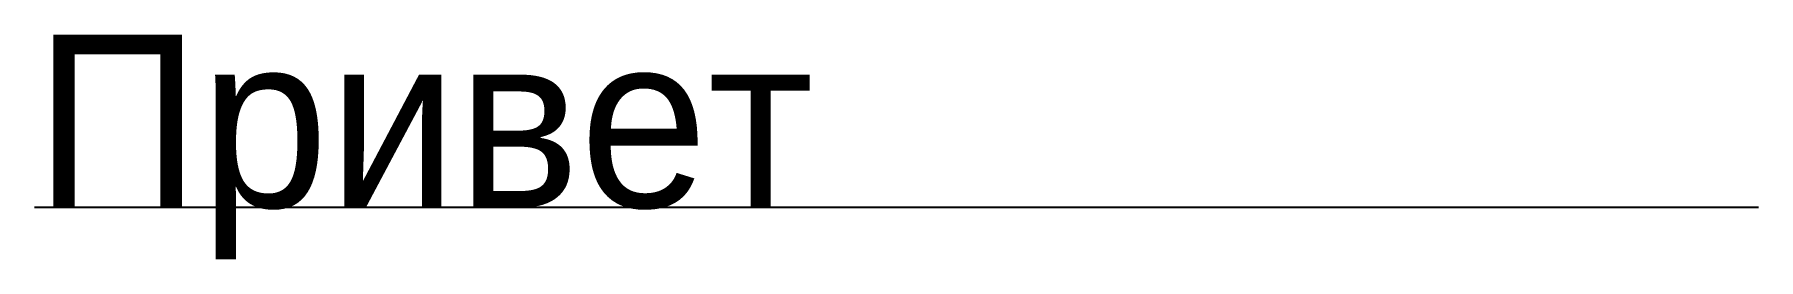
# Model space of a CAD drawing. Header units: metres. Extents: x 0 to 1000, y -30 to 100.
import ezdxf

# ---------------------------------------------------------------- set-up
doc = ezdxf.new("R2010")
doc.units = ezdxf.units.M
doc.layers.add('Стены', color=7, linetype='Continuous')

msp = doc.modelspace()

# ---------------------------------------------------------------- linework, layer by layer
at = {"layer": 'Стены'}
msp.add_line((0, 0), (1000, 0), dxfattribs=at)

# ---------------------------------------------------------------- texts
msp.add_text('Привет', height=100, dxfattribs=at).set_placement((0, 0))

doc.saveas('drawing.dxf')
